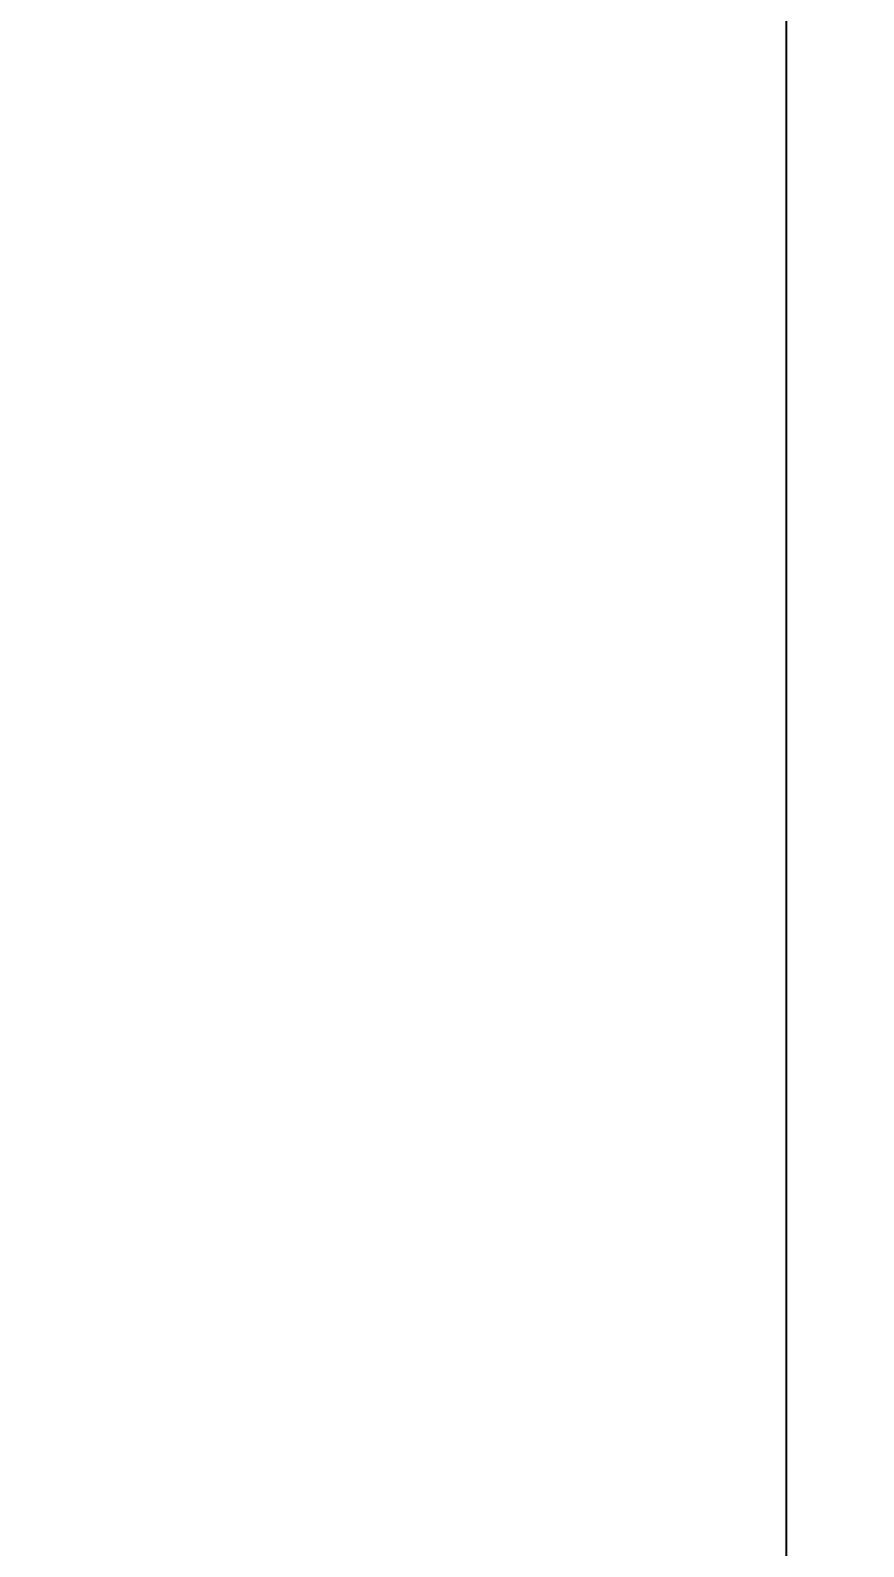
# Model space of a CAD drawing. Extents: x -1899985 to -450366, y 556196 to 2151267.
# Drawn here: x -1083461 to -1082381, y 572845 to 574810 of the extents above; entities that cross this region are included whole.
import ezdxf

# ---------------------------------------------------------------- set-up
doc = ezdxf.new("R2010")
doc.units = 0
doc.header["$LTSCALE"] = 1000
doc.header["$MEASUREMENT"] = 0
doc.layers.get('Defpoints').update_dxf_attribs({"color": 210})
doc.layers.add('建-尺寸', color=3, linetype='Continuous')
doc.styles.add('A-DIM_T3', font='SIMPLEX', dxfattribs={"width": 0.705882, "bigfont": 'GBCBIG'})
doc.dimstyles.new('A-DIM&&100', dxfattribs={"dimtxt": 297.5, "dimasz": 100, "dimexe": 100, "dimexo": 100, "dimgap": 126.25, "dimtad": 1, "dimdec": 0, "dimzin": 0, "dimdsep": 46, "dimtxsty": 'A-DIM_T3', "dimblk": 'ARCHTICK', "dimcen": 0.09, "dimclrt": 7, "dimazin": 2, "dimtfac": 1, "dimtdec": 0, "dimtix": 1, "dimtmove": 2, "dimatfit": 3, "dimfxl": 0, "dimtolj": 1, "dimtzin": 0, "dimarcsym": 0})

# ---------------------------------------------------------------- blocks, each defined once
blk = doc.blocks.new('_ArchTick')
at = {"color": 0, "linetype": 'ByBlock', "const_width": 0.4}
blk.add_lwpolyline([(-0.5, -0.5), (0.5, 0.5)], dxfattribs=at)
blk = doc.blocks.new('*D440')
at = {"layer": 'Defpoints', "color": 0}
for p in [(-1083460.7, 575095.7), (-1082480.8, 575095.7), (-1083460.7, 568257.5)]:
    blk.add_point(p, dxfattribs=at)
at = {"layer": '建-尺寸', "color": 0, "lineweight": -2}
for p, q in [((-1083360.7, 575095.7), (-1082380.8, 575095.7)), ((-1082480.8, 568257.5), (-1082480.8, 575095.7)), ((-1083360.7, 568257.5), (-1082380.8, 568257.5))]:
    blk.add_line(p, q, dxfattribs=at)
at = {"layer": '建-尺寸', "color": 0, "lineweight": -2, "xscale": 100, "yscale": 100, "zscale": 100}
for p, rotation in [((-1082480.8, 575095.7), 90), ((-1082480.8, 568257.5), 270)]:
    blk.add_blockref('_ArchTick', p, dxfattribs=dict(at, rotation=rotation))
at = {"layer": '建-尺寸', "color": 7, "insert": (-1082755.8, 571676.6), "char_height": 297.5, "attachment_point": 5, "rotation": 90, "style": 'A-DIM_T3'}
blk.add_mtext('\\A1;6838', dxfattribs=at)

msp = doc.modelspace()

# ---------------------------------------------------------------- dimensions: what is measured, and where the dimension line sits
at = {"layer": '建-尺寸'}
dim = msp.add_aligned_dim(p1=(-1083460.7, 568257.5), p2=(-1083460.7, 575095.7), distance=-979.9, dimstyle='A-DIM&&100', dxfattribs=at)
dim.commit()
dim.dimension.update_dxf_attribs({"geometry": '*D440', "text_midpoint": (-1082755.8, 571676.6)})

doc.saveas('drawing.dxf')
